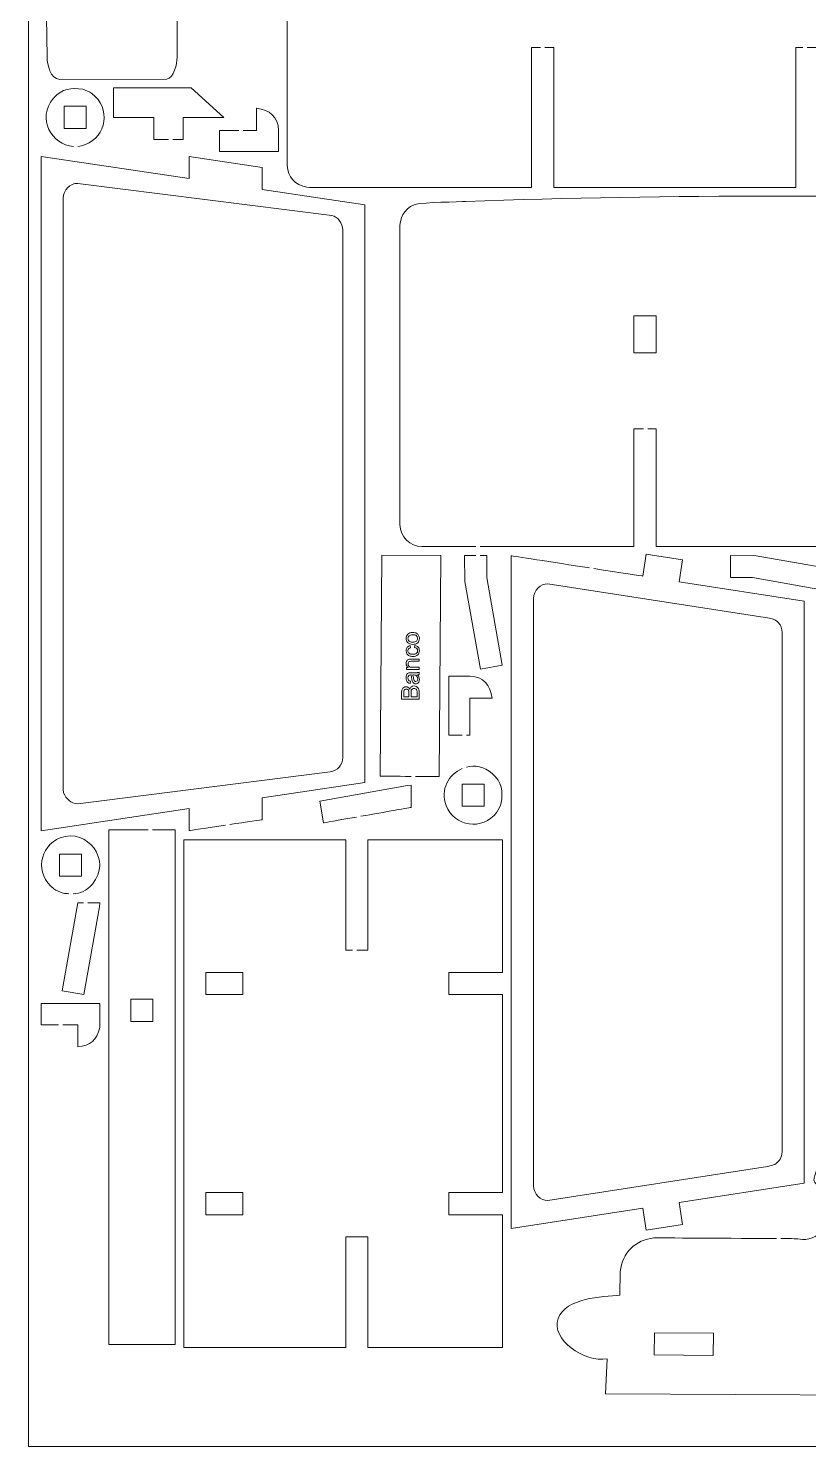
# Model space of a CAD drawing. Header units: centimetres. Extents: x -33.3 to 33.3, y -15.3 to 15.3.
# Drawn here: x -33.3 to -24.29, y -15.35 to 1.01 of the extents above; entities that cross this region are included whole.
import ezdxf

# ---------------------------------------------------------------- set-up
doc = ezdxf.new("R2010")
doc.units = ezdxf.units.CM
doc.header["$MEASUREMENT"] = 0
doc.layers.add('Layer 1', color=7, linetype='Continuous')

msp = doc.modelspace()

# ---------------------------------------------------------------- linework, layer by layer
at = {"layer": 'Layer 1', "color": 250, "lineweight": 20}
msp.add_open_spline([(-33.29789, -15.35), (-33.29789, -15.35), (-11.0979, -15.35), (-11.0979, -15.35), (-11.0979, -15.35), (-11.0979, -15.35), (-11.0979, 15.35), (-11.0979, 15.35), (-11.0979, 15.35), (-11.0979, 15.35), (-33.29789, 15.35), (-33.29789, 15.35), (-33.29789, 15.35), (-33.29789, 15.35), (-33.29789, -15.35), (-33.29789, -15.35), (-33.29789, -15.35), (-33.29789, -15.35), (-33.29789, -15.35), (-33.29789, -15.35)], degree=3, knots=[0, 0, 0, 0, 0.16666667, 0.16666667, 0.16666667, 0.16666667, 0.33333333, 0.33333333, 0.33333333, 0.33333333, 0.5, 0.5, 0.5, 0.5, 0.66666667, 0.66666667, 0.66666667, 0.66666667, 1, 1, 1, 1], dxfattribs=at)
at = {"layer": 'Layer 1', "lineweight": 9}
for points, knots in [([(-32.93144, 5.77595), (-33.01917, 5.77595), (-33.12425, 5.77595), (-33.12425, 5.77595), (-33.12425, 5.77595), (-33.12425, 5.77595), (-33.127, 4.09601), (-33.127, 4.09601), (-33.127, 4.09601), (-33.127, 4.09601), (-33.12389, 3.48948), (-33.12389, 3.48948), (-33.12389, 3.48948), (-33.12389, 3.48948), (-32.81461, 3.48948), (-32.81461, 3.48948), (-32.81461, 3.48948), (-32.81461, 3.48948), (-32.81461, 3.23449), (-32.81461, 3.23449), (-32.81461, 3.23449), (-32.81461, 3.23449), (-33.12182, 3.23449), (-33.12182, 3.23449), (-33.12182, 3.23449), (-33.12182, 3.23449), (-33.08192, 0.67846), (-33.08192, 0.67846), (-33.08192, 0.67846), (-33.07825, 0.59381), (-33.04675, 0.42994), (-32.93627, 0.4239), (-32.93627, 0.4239), (-32.93627, 0.4239), (-31.70154, 0.42735), (-31.70154, 0.42735), (-31.70154, 0.42735), (-31.61677, 0.44327), (-31.58249, 0.60006), (-31.58054, 0.67851), (-31.58054, 0.67851), (-31.58054, 0.67851), (-31.58054, 8.62204), (-31.58054, 8.62204), (-31.58054, 8.62204), (-31.58321, 8.70714), (-31.61411, 8.87113), (-31.72524, 8.87702), (-31.72524, 8.87702), (-31.72524, 8.87702), (-32.95906, 8.87406), (-32.95906, 8.87406), (-32.95906, 8.87406), (-33.04541, 8.85855), (-33.07861, 8.69707), (-33.08196, 8.62106), (-33.08196, 8.62106), (-33.08196, 8.62106), (-33.09602, 7.97333), (-33.09602, 7.97333), (-33.09602, 7.97333), (-33.09602, 7.97333), (-33.12425, 6.03094), (-33.12425, 6.03094), (-33.12425, 6.03094), (-33.12425, 6.03094), (-32.81461, 6.03094), (-32.81461, 6.03094), (-32.81461, 6.03094), (-32.81461, 6.03094), (-32.81461, 5.77595), (-32.81461, 5.77595), (-32.81461, 5.77595), (-32.81461, 5.77595), (-32.84244, 5.77595), (-32.88144, 5.77595)], [0, 0, 0, 0, 0.05, 0.05, 0.05, 0.05, 0.1, 0.1, 0.1, 0.1, 0.15, 0.15, 0.15, 0.15, 0.2, 0.2, 0.2, 0.2, 0.25, 0.25, 0.25, 0.25, 0.3, 0.3, 0.3, 0.3, 0.35, 0.35, 0.35, 0.35, 0.4, 0.4, 0.4, 0.4, 0.45, 0.45, 0.45, 0.45, 0.5, 0.5, 0.5, 0.5, 0.55, 0.55, 0.55, 0.55, 0.6, 0.6, 0.6, 0.6, 0.65, 0.65, 0.65, 0.65, 0.7, 0.7, 0.7, 0.7, 0.75, 0.75, 0.75, 0.75, 0.8, 0.8, 0.8, 0.8, 0.85, 0.85, 0.85, 0.85, 0.9, 0.9, 0.9, 0.9, 1, 1, 1, 1]), ([(-24.31092, 0.7899), (-24.24717, 0.7899), (-24.18342, 0.7899), (-24.18342, 0.7899), (-24.18342, 0.7899), (-24.18342, 0.7899), (-24.18342, -0.82313), (-24.18342, -0.82313), (-24.18342, -0.82313), (-24.18342, -0.82313), (-21.59392, -0.82313), (-21.59392, -0.82313), (-21.59392, -0.82313), (-21.45029, -0.81898), (-21.34286, -0.71213), (-21.33908, -0.56788), (-21.33908, -0.56788), (-21.33908, -0.56788), (-21.33908, 3.44458), (-21.33908, 3.44458), (-21.33908, 3.44458), (-21.34286, 3.58978), (-21.45142, 3.69129), (-21.59364, 3.7003), (-21.59364, 3.7003), (-21.59364, 3.7003), (-22.33413, 3.72759), (-22.33413, 3.72759), (-22.33413, 3.72759), (-24.66324, 3.80153), (-27.11703, 3.80127), (-29.44736, 3.72304), (-29.44736, 3.72304), (-29.54031, 3.71992), (-30.04819, 3.7064), (-30.10463, 3.6935), (-30.10463, 3.6935), (-30.22266, 3.66653), (-30.30602, 3.57027), (-30.30937, 3.44548), (-30.30937, 3.44548), (-30.30937, 3.44548), (-30.30937, -0.56788), (-30.30937, -0.56788), (-30.30937, -0.56788), (-30.30607, -0.70857), (-30.21765, -0.79307), (-30.08356, -0.82145), (-30.08356, -0.82145), (-30.08356, -0.82145), (-30.0544, -0.82313), (-30.0544, -0.82313), (-30.0544, -0.82313), (-30.0544, -0.82313), (-27.48982, -0.82313), (-27.48982, -0.82313), (-27.48982, -0.82313), (-27.48982, -0.82313), (-27.48982, 0.7899), (-27.48982, 0.7899), (-27.48982, 0.7899), (-27.48982, 0.7899), (-27.44171, 0.7899), (-27.38729, 0.7899)], [0, 0, 0, 0, 0.05882353, 0.05882353, 0.05882353, 0.05882353, 0.11764706, 0.11764706, 0.11764706, 0.11764706, 0.17647059, 0.17647059, 0.17647059, 0.17647059, 0.23529412, 0.23529412, 0.23529412, 0.23529412, 0.29411765, 0.29411765, 0.29411765, 0.29411765, 0.35294118, 0.35294118, 0.35294118, 0.35294118, 0.41176471, 0.41176471, 0.41176471, 0.41176471, 0.47058824, 0.47058824, 0.47058824, 0.47058824, 0.52941176, 0.52941176, 0.52941176, 0.52941176, 0.58823529, 0.58823529, 0.58823529, 0.58823529, 0.64705882, 0.64705882, 0.64705882, 0.64705882, 0.70588235, 0.70588235, 0.70588235, 0.70588235, 0.76470588, 0.76470588, 0.76470588, 0.76470588, 0.82352941, 0.82352941, 0.82352941, 0.82352941, 0.88235294, 0.88235294, 0.88235294, 0.88235294, 1, 1, 1, 1]), ([(-27.33729, 0.7899), (-27.2829, 0.7899), (-27.23483, 0.7899), (-27.23483, 0.7899), (-27.23483, 0.7899), (-27.23483, 0.7899), (-27.23483, -0.82313), (-27.23483, -0.82313), (-27.23483, -0.82313), (-27.23483, -0.82313), (-24.43841, -0.82313), (-24.43841, -0.82313), (-24.43841, -0.82313), (-24.43841, -0.82313), (-24.43841, 0.7899), (-24.43841, 0.7899), (-24.43841, 0.7899), (-24.43841, 0.7899), (-24.40424, 0.7899), (-24.36092, 0.7899)], [0, 0, 0, 0, 0.16666667, 0.16666667, 0.16666667, 0.16666667, 0.33333333, 0.33333333, 0.33333333, 0.33333333, 0.5, 0.5, 0.5, 0.5, 0.66666667, 0.66666667, 0.66666667, 0.66666667, 1, 1, 1, 1]), ([(-32.72769, -0.34949), (-32.69846, -0.34671), (-32.66859, -0.33981), (-32.63851, -0.32828), (-32.63851, -0.32828), (-32.3967, -0.23556), (-32.34105, 0.09353), (-32.56387, 0.25894), (-32.56387, 0.25894), (-32.59569, 0.28256), (-32.63435, 0.29453), (-32.67066, 0.30957), (-32.67066, 0.30957), (-32.80113, 0.32656), (-32.90822, 0.32241), (-33.00909, 0.20517), (-33.00909, 0.20517), (-33.20685, -0.02466), (-33.02755, -0.33469), (-32.77769, -0.35032)], [0, 0, 0, 0, 0.16666667, 0.16666667, 0.16666667, 0.16666667, 0.33333333, 0.33333333, 0.33333333, 0.33333333, 0.5, 0.5, 0.5, 0.5, 0.66666667, 0.66666667, 0.66666667, 0.66666667, 1, 1, 1, 1]), ([(-31.6317, -0.2704), (-31.56527, -0.2704), (-31.50942, -0.2704), (-31.50942, -0.2704), (-31.50942, -0.2704), (-31.50942, -0.2704), (-31.50942, -0.01542), (-31.50942, -0.01542), (-31.50942, -0.01542), (-31.50942, -0.01542), (-31.04195, -0.01542), (-31.04195, -0.01542), (-31.04195, -0.01542), (-31.04195, -0.01542), (-31.42034, 0.32455), (-31.42034, 0.32455), (-31.42034, 0.32455), (-31.42034, 0.32455), (-32.31685, 0.32455), (-32.31685, 0.32455), (-32.31685, 0.32455), (-32.31685, 0.32455), (-32.31685, -0.01542), (-32.31685, -0.01542), (-32.31685, -0.01542), (-32.31685, -0.01542), (-31.84939, -0.01542), (-31.84939, -0.01542), (-31.84939, -0.01542), (-31.84939, -0.01542), (-31.84939, -0.2704), (-31.84939, -0.2704), (-31.84939, -0.2704), (-31.84939, -0.2704), (-31.76592, -0.2704), (-31.6817, -0.2704)], [0, 0, 0, 0, 0.1, 0.1, 0.1, 0.1, 0.2, 0.2, 0.2, 0.2, 0.3, 0.3, 0.3, 0.3, 0.4, 0.4, 0.4, 0.4, 0.5, 0.5, 0.5, 0.5, 0.6, 0.6, 0.6, 0.6, 0.7, 0.7, 0.7, 0.7, 0.8, 0.8, 0.8, 0.8, 1, 1, 1, 1]), ([(-32.88497, -0.14203), (-32.88497, -0.14203), (-32.63, -0.14203), (-32.63, -0.14203), (-32.63, -0.14203), (-32.63, -0.14203), (-32.63, 0.11295), (-32.63, 0.11295), (-32.63, 0.11295), (-32.63, 0.11295), (-32.88497, 0.11295), (-32.88497, 0.11295), (-32.88497, 0.11295), (-32.88497, 0.11295), (-32.88497, -0.14203), (-32.88497, -0.14203)], [0, 0, 0, 0, 0.2, 0.2, 0.2, 0.2, 0.4, 0.4, 0.4, 0.4, 0.6, 0.6, 0.6, 0.6, 1, 1, 1, 1]), ([(-30.82029, -0.16414), (-30.7362, -0.16414), (-30.66503, -0.16414), (-30.66503, -0.16414), (-30.66503, -0.16414), (-30.66503, -0.16414), (-30.66503, 0.09084), (-30.66503, 0.09084), (-30.66503, 0.09084), (-30.51485, 0.07524), (-30.41577, -0.01037), (-30.41005, -0.16414), (-30.41005, -0.16414), (-30.41005, -0.16414), (-30.41005, -0.40893), (-30.41005, -0.40893), (-30.41005, -0.40893), (-30.41005, -0.40893), (-31.09, -0.40893), (-31.09, -0.40893), (-31.09, -0.40893), (-31.09, -0.40893), (-31.09, -0.16414), (-31.09, -0.16414), (-31.09, -0.16414), (-31.09, -0.16414), (-30.97888, -0.16414), (-30.87029, -0.16414)], [0, 0, 0, 0, 0.125, 0.125, 0.125, 0.125, 0.25, 0.25, 0.25, 0.25, 0.375, 0.375, 0.375, 0.375, 0.5, 0.5, 0.5, 0.5, 0.625, 0.625, 0.625, 0.625, 0.75, 0.75, 0.75, 0.75, 1, 1, 1, 1]), ([(-30.97305, -8.17353), (-30.77958, -8.14466), (-30.59948, -8.11777), (-30.59948, -8.11777), (-30.59948, -8.11777), (-30.59948, -8.11777), (-30.59939, -7.86302), (-30.59939, -7.86302), (-30.59939, -7.86302), (-30.59939, -7.86302), (-29.41439, -7.68621), (-29.41439, -7.68621), (-29.41439, -7.68621), (-29.41439, -7.68621), (-29.41437, -1.02369), (-29.41437, -1.02369), (-29.41437, -1.02369), (-29.41437, -1.02369), (-30.59946, -0.84685), (-30.59946, -0.84685), (-30.59946, -0.84685), (-30.59946, -0.84685), (-30.59946, -0.59186), (-30.59946, -0.59186), (-30.59946, -0.59186), (-30.59946, -0.59186), (-31.44011, -0.46641), (-31.44011, -0.46641), (-31.44011, -0.46641), (-31.44011, -0.46641), (-31.44011, -0.7214), (-31.44011, -0.7214), (-31.44011, -0.7214), (-31.44011, -0.7214), (-33.15087, -0.46608), (-33.15087, -0.46608), (-33.15087, -0.46608), (-33.15087, -0.46608), (-33.15136, -8.24378), (-33.15136, -8.24378), (-33.15136, -8.24378), (-33.15136, -8.24378), (-31.44002, -7.98845), (-31.44002, -7.98845), (-31.44002, -7.98845), (-31.44002, -7.98845), (-31.44013, -8.24324), (-31.44013, -8.24324), (-31.44013, -8.24324), (-31.44013, -8.24324), (-31.23212, -8.21219), (-31.02305, -8.18099)], [0, 0, 0, 0, 0.07142857, 0.07142857, 0.07142857, 0.07142857, 0.14285714, 0.14285714, 0.14285714, 0.14285714, 0.21428571, 0.21428571, 0.21428571, 0.21428571, 0.28571429, 0.28571429, 0.28571429, 0.28571429, 0.35714286, 0.35714286, 0.35714286, 0.35714286, 0.42857143, 0.42857143, 0.42857143, 0.42857143, 0.5, 0.5, 0.5, 0.5, 0.57142857, 0.57142857, 0.57142857, 0.57142857, 0.64285714, 0.64285714, 0.64285714, 0.64285714, 0.71428571, 0.71428571, 0.71428571, 0.71428571, 0.78571429, 0.78571429, 0.78571429, 0.78571429, 0.85714286, 0.85714286, 0.85714286, 0.85714286, 1, 1, 1, 1]), ([(-32.89059, -7.80684), (-32.86138, -7.87758), (-32.80895, -7.93475), (-32.72771, -7.93322), (-32.72771, -7.93322), (-32.72771, -7.93322), (-29.81582, -7.56632), (-29.81582, -7.56632), (-29.81582, -7.56632), (-29.72609, -7.5488), (-29.67401, -7.48888), (-29.66802, -7.39782), (-29.66802, -7.39782), (-29.66802, -7.39782), (-29.668, -1.31212), (-29.668, -1.31212), (-29.668, -1.31212), (-29.67305, -1.23547), (-29.71894, -1.16445), (-29.79713, -1.14731), (-29.79713, -1.14731), (-29.79713, -1.14731), (-32.72769, -0.77662), (-32.72769, -0.77662), (-32.72769, -0.77662), (-32.81583, -0.77361), (-32.89082, -0.85216), (-32.89592, -0.94662), (-32.89592, -0.94662), (-32.89592, -0.94662), (-32.89634, -7.76317), (-32.89634, -7.76317), (-32.89634, -7.76317), (-32.89634, -7.76317), (-32.89059, -7.80684), (-32.89059, -7.80684)], [0, 0, 0, 0, 0.1, 0.1, 0.1, 0.1, 0.2, 0.2, 0.2, 0.2, 0.3, 0.3, 0.3, 0.3, 0.4, 0.4, 0.4, 0.4, 0.5, 0.5, 0.5, 0.5, 0.6, 0.6, 0.6, 0.6, 0.7, 0.7, 0.7, 0.7, 0.8, 0.8, 0.8, 0.8, 1, 1, 1, 1]), ([(-23.07992, -3.6093), (-23.0366, -3.6093), (-23.00243, -3.6093), (-23.00243, -3.6093), (-23.00243, -3.6093), (-23.00243, -3.6093), (-23.00243, -4.96724), (-23.00243, -4.96724), (-23.00243, -4.96724), (-23.00243, -4.96724), (-20.53186, -4.96724), (-20.53186, -4.96724), (-20.53186, -4.96724), (-20.38837, -4.96307), (-20.28103, -4.85617), (-20.27725, -4.71194), (-20.27725, -4.71194), (-20.27725, -4.71194), (-20.27725, -1.26056), (-20.27725, -1.26056), (-20.27725, -1.26056), (-20.28108, -1.11517), (-20.38979, -1.01401), (-20.53182, -1.00486), (-20.53182, -1.00486), (-20.53182, -1.00486), (-21.03744, -0.98487), (-21.03744, -0.98487), (-21.03744, -0.98487), (-23.35774, -0.90071), (-25.92702, -0.90136), (-28.24753, -0.98498), (-28.24753, -0.98498), (-28.33085, -0.98798), (-28.74925, -0.99905), (-28.80444, -1.01168), (-28.80444, -1.01168), (-28.92248, -1.03868), (-29.00587, -1.13494), (-29.0092, -1.25977), (-29.0092, -1.25977), (-29.0092, -1.25977), (-29.0092, -4.71194), (-29.0092, -4.71194), (-29.0092, -4.71194), (-29.00551, -4.85836), (-28.8973, -4.96188), (-28.75421, -4.96724), (-28.75421, -4.96724), (-28.75421, -4.96724), (-28.48896, -4.96724), (-28.13318, -4.96724)], [0, 0, 0, 0, 0.07142857, 0.07142857, 0.07142857, 0.07142857, 0.14285714, 0.14285714, 0.14285714, 0.14285714, 0.21428571, 0.21428571, 0.21428571, 0.21428571, 0.28571429, 0.28571429, 0.28571429, 0.28571429, 0.35714286, 0.35714286, 0.35714286, 0.35714286, 0.42857143, 0.42857143, 0.42857143, 0.42857143, 0.5, 0.5, 0.5, 0.5, 0.57142857, 0.57142857, 0.57142857, 0.57142857, 0.64285714, 0.64285714, 0.64285714, 0.64285714, 0.71428571, 0.71428571, 0.71428571, 0.71428571, 0.78571429, 0.78571429, 0.78571429, 0.78571429, 0.85714286, 0.85714286, 0.85714286, 0.85714286, 1, 1, 1, 1]), ([(-26.30882, -2.72933), (-26.30882, -2.72933), (-26.05384, -2.72933), (-26.05384, -2.72933), (-26.05384, -2.72933), (-26.05384, -2.72933), (-26.05384, -2.30435), (-26.05384, -2.30435), (-26.05384, -2.30435), (-26.05384, -2.30435), (-26.30882, -2.30435), (-26.30882, -2.30435), (-26.30882, -2.30435), (-26.30882, -2.30435), (-26.30882, -2.72933), (-26.30882, -2.72933)], [0, 0, 0, 0, 0.2, 0.2, 0.2, 0.2, 0.4, 0.4, 0.4, 0.4, 0.6, 0.6, 0.6, 0.6, 1, 1, 1, 1]), ([(-28.08318, -4.96724), (-27.35923, -4.96724), (-26.30882, -4.96724), (-26.30882, -4.96724), (-26.30882, -4.96724), (-26.30882, -4.96724), (-26.30882, -3.6093), (-26.30882, -3.6093), (-26.30882, -3.6093), (-26.30882, -3.6093), (-26.25605, -3.6093), (-26.19852, -3.6093)], [0, 0, 0, 0, 0.25, 0.25, 0.25, 0.25, 0.5, 0.5, 0.5, 0.5, 1, 1, 1, 1]), ([(-26.14852, -3.6093), (-26.09741, -3.6093), (-26.05384, -3.6093), (-26.05384, -3.6093), (-26.05384, -3.6093), (-26.05384, -3.6093), (-26.05384, -4.96724), (-26.05384, -4.96724), (-26.05384, -4.96724), (-26.05384, -4.96724), (-23.2574, -4.96724), (-23.2574, -4.96724), (-23.2574, -4.96724), (-23.2574, -4.96724), (-23.2574, -3.6093), (-23.2574, -3.6093), (-23.2574, -3.6093), (-23.2574, -3.6093), (-23.19366, -3.6093), (-23.12992, -3.6093)], [0, 0, 0, 0, 0.16666667, 0.16666667, 0.16666667, 0.16666667, 0.33333333, 0.33333333, 0.33333333, 0.33333333, 0.5, 0.5, 0.5, 0.5, 0.66666667, 0.66666667, 0.66666667, 0.66666667, 1, 1, 1, 1]), ([(-28.82814, -7.61778), (-28.68385, -7.61883), (-28.55676, -7.61977), (-28.55676, -7.61977), (-28.55676, -7.61977), (-28.55676, -7.61977), (-28.53816, -5.07002), (-28.53816, -5.07002), (-28.53816, -5.07002), (-28.53816, -5.07002), (-29.21809, -5.06505), (-29.21809, -5.06505), (-29.21809, -5.06505), (-29.21809, -5.06505), (-29.23668, -7.61479), (-29.23668, -7.61479), (-29.23668, -7.61479), (-29.23668, -7.61479), (-29.05407, -7.61612), (-28.87814, -7.61741)], [0, 0, 0, 0, 0.16666667, 0.16666667, 0.16666667, 0.16666667, 0.33333333, 0.33333333, 0.33333333, 0.33333333, 0.5, 0.5, 0.5, 0.5, 0.66666667, 0.66666667, 0.66666667, 0.66666667, 1, 1, 1, 1]), ([(-28.13318, -5.06842), (-28.19779, -5.06842), (-28.26329, -5.06842), (-28.26329, -5.06842), (-28.26329, -5.06842), (-28.26329, -5.06842), (-28.25942, -5.36769), (-28.25942, -5.36769), (-28.25942, -5.36769), (-28.25942, -5.36769), (-28.08084, -6.38048), (-28.08084, -6.38048), (-28.08084, -6.38048), (-28.08084, -6.38048), (-27.82973, -6.33622), (-27.82973, -6.33622), (-27.82973, -6.33622), (-27.82973, -6.33622), (-28.00831, -5.3234), (-28.00831, -5.3234), (-28.00831, -5.3234), (-28.00831, -5.3234), (-28.00831, -5.06842), (-28.00831, -5.06842), (-28.00831, -5.06842), (-28.00831, -5.06842), (-28.04111, -5.06842), (-28.08318, -5.06842)], [0, 0, 0, 0, 0.125, 0.125, 0.125, 0.125, 0.25, 0.25, 0.25, 0.25, 0.375, 0.375, 0.375, 0.375, 0.5, 0.5, 0.5, 0.5, 0.625, 0.625, 0.625, 0.625, 0.75, 0.75, 0.75, 0.75, 1, 1, 1, 1]), ([(-26.82247, -5.21238), (-27.24303, -5.14739), (-27.72474, -5.07295), (-27.72474, -5.07295), (-27.72474, -5.07295), (-27.72474, -5.07295), (-27.72474, -12.83334), (-27.72474, -12.83334), (-27.72474, -12.83334), (-27.72474, -12.83334), (-26.20749, -12.59886), (-26.20749, -12.59886), (-26.20749, -12.59886), (-26.20749, -12.59886), (-26.16854, -12.85084), (-26.16854, -12.85084), (-26.16854, -12.85084), (-26.16854, -12.85084), (-25.74885, -12.78599), (-25.74885, -12.78599), (-25.74885, -12.78599), (-25.74885, -12.78599), (-25.78779, -12.534), (-25.78779, -12.534), (-25.78779, -12.534), (-25.78779, -12.534), (-24.34306, -12.31075), (-24.34306, -12.31075), (-24.34306, -12.31075), (-24.34306, -12.31075), (-24.34266, -5.59561), (-24.34266, -5.59561), (-24.34266, -5.59561), (-24.34266, -5.59561), (-25.78779, -5.37228), (-25.78779, -5.37228), (-25.78779, -5.37228), (-25.78779, -5.37228), (-25.74885, -5.12029), (-25.74885, -5.12029), (-25.74885, -5.12029), (-25.74885, -5.12029), (-26.16854, -5.05543), (-26.16854, -5.05543), (-26.16854, -5.05543), (-26.16854, -5.05543), (-26.20749, -5.30742), (-26.20749, -5.30742), (-26.20749, -5.30742), (-26.20749, -5.30742), (-26.46763, -5.26721), (-26.77247, -5.22011)], [0, 0, 0, 0, 0.07142857, 0.07142857, 0.07142857, 0.07142857, 0.14285714, 0.14285714, 0.14285714, 0.14285714, 0.21428571, 0.21428571, 0.21428571, 0.21428571, 0.28571429, 0.28571429, 0.28571429, 0.28571429, 0.35714286, 0.35714286, 0.35714286, 0.35714286, 0.42857143, 0.42857143, 0.42857143, 0.42857143, 0.5, 0.5, 0.5, 0.5, 0.57142857, 0.57142857, 0.57142857, 0.57142857, 0.64285714, 0.64285714, 0.64285714, 0.64285714, 0.71428571, 0.71428571, 0.71428571, 0.71428571, 0.78571429, 0.78571429, 0.78571429, 0.78571429, 0.85714286, 0.85714286, 0.85714286, 0.85714286, 1, 1, 1, 1]), ([(-25.19568, -5.06876), (-25.19568, -5.06876), (-24.89641, -5.07263), (-24.89641, -5.07263), (-24.89641, -5.07263), (-24.89641, -5.07263), (-23.88362, -5.25121), (-23.88362, -5.25121), (-23.88362, -5.25121), (-23.88362, -5.25121), (-23.92789, -5.50232), (-23.92789, -5.50232), (-23.92789, -5.50232), (-23.92789, -5.50232), (-24.9407, -5.32374), (-24.9407, -5.32374), (-24.9407, -5.32374), (-24.9407, -5.32374), (-25.19568, -5.32374), (-25.19568, -5.32374), (-25.19568, -5.32374), (-25.19568, -5.32374), (-25.19568, -5.06876), (-25.19568, -5.06876)], [0, 0, 0, 0, 0.14285714, 0.14285714, 0.14285714, 0.14285714, 0.28571429, 0.28571429, 0.28571429, 0.28571429, 0.42857143, 0.42857143, 0.42857143, 0.42857143, 0.57142857, 0.57142857, 0.57142857, 0.57142857, 0.71428571, 0.71428571, 0.71428571, 0.71428571, 1, 1, 1, 1]), ([(-24.68202, -12.0936), (-24.62821, -12.05447), (-24.60184, -12.01974), (-24.59802, -11.94811), (-24.59802, -11.94811), (-24.59802, -11.94811), (-24.59766, -5.95818), (-24.59766, -5.95818), (-24.59766, -5.95818), (-24.60365, -5.86626), (-24.65471, -5.81041), (-24.74405, -5.79126), (-24.74405, -5.79126), (-24.74405, -5.79126), (-27.30177, -5.39631), (-27.30177, -5.39631), (-27.30177, -5.39631), (-27.38664, -5.39192), (-27.46457, -5.47091), (-27.46976, -5.56629), (-27.46976, -5.56629), (-27.46976, -5.56629), (-27.46976, -12.33998), (-27.46976, -12.33998), (-27.46976, -12.33998), (-27.46457, -12.43536), (-27.38665, -12.51436), (-27.30177, -12.50996), (-27.30177, -12.50996), (-27.30177, -12.50996), (-24.76603, -12.11809), (-24.76603, -12.11809), (-24.76603, -12.11809), (-24.76603, -12.11809), (-24.68202, -12.0936), (-24.68202, -12.0936)], [0, 0, 0, 0, 0.1, 0.1, 0.1, 0.1, 0.2, 0.2, 0.2, 0.2, 0.3, 0.3, 0.3, 0.3, 0.4, 0.4, 0.4, 0.4, 0.5, 0.5, 0.5, 0.5, 0.6, 0.6, 0.6, 0.6, 0.7, 0.7, 0.7, 0.7, 0.8, 0.8, 0.8, 0.8, 1, 1, 1, 1]), ([(-28.24117, -7.14093), (-28.2172, -7.14093), (-28.20108, -7.14093), (-28.20108, -7.14093), (-28.20108, -7.14093), (-28.20108, -7.14093), (-28.20108, -6.71594), (-28.20108, -6.71594), (-28.20108, -6.71594), (-28.20108, -6.71594), (-27.94609, -6.71594), (-27.94609, -6.71594), (-27.94609, -6.71594), (-27.96175, -6.56575), (-28.04725, -6.46669), (-28.20108, -6.46097), (-28.20108, -6.46097), (-28.20108, -6.46097), (-28.44585, -6.46097), (-28.44585, -6.46097), (-28.44585, -6.46097), (-28.44585, -6.46097), (-28.44585, -7.14093), (-28.44585, -7.14093), (-28.44585, -7.14093), (-28.44585, -7.14093), (-28.36096, -7.14093), (-28.29117, -7.14093)], [0, 0, 0, 0, 0.125, 0.125, 0.125, 0.125, 0.25, 0.25, 0.25, 0.25, 0.375, 0.375, 0.375, 0.375, 0.5, 0.5, 0.5, 0.5, 0.625, 0.625, 0.625, 0.625, 0.75, 0.75, 0.75, 0.75, 1, 1, 1, 1]), ([(-28.29117, -7.52647), (-28.44408, -7.59266), (-28.54818, -7.76962), (-28.47742, -7.95414), (-28.47742, -7.95414), (-28.38469, -8.19592), (-28.05569, -8.25164), (-27.8902, -8.02879), (-27.8902, -8.02879), (-27.86657, -7.99697), (-27.8546, -7.95832), (-27.83957, -7.92199), (-27.83957, -7.92199), (-27.82253, -7.79152), (-27.82678, -7.68438), (-27.94396, -7.58358), (-27.94396, -7.58358), (-28.03818, -7.50253), (-28.14585, -7.48481), (-28.24117, -7.50931)], [0, 0, 0, 0, 0.16666667, 0.16666667, 0.16666667, 0.16666667, 0.33333333, 0.33333333, 0.33333333, 0.33333333, 0.5, 0.5, 0.5, 0.5, 0.66666667, 0.66666667, 0.66666667, 0.66666667, 1, 1, 1, 1]), ([(-29.46073, -8.07765), (-29.18488, -8.02901), (-28.87814, -7.97492), (-28.87814, -7.97492), (-28.87814, -7.97492), (-28.87814, -7.97492), (-28.87814, -7.71996), (-28.87814, -7.71996), (-28.87814, -7.71996), (-28.87814, -7.71996), (-28.92241, -7.72383), (-28.92241, -7.72383), (-28.92241, -7.72383), (-28.92241, -7.72383), (-29.93521, -7.90241), (-29.93521, -7.90241), (-29.93521, -7.90241), (-29.93521, -7.90241), (-29.89093, -8.15351), (-29.89093, -8.15351), (-29.89093, -8.15351), (-29.89093, -8.15351), (-29.71553, -8.12258), (-29.51073, -8.08647)], [0, 0, 0, 0, 0.14285714, 0.14285714, 0.14285714, 0.14285714, 0.28571429, 0.28571429, 0.28571429, 0.28571429, 0.42857143, 0.42857143, 0.42857143, 0.42857143, 0.57142857, 0.57142857, 0.57142857, 0.57142857, 0.71428571, 0.71428571, 0.71428571, 0.71428571, 1, 1, 1, 1]), ([(-28.29117, -7.70768), (-28.29117, -7.70768), (-28.29117, -7.96266), (-28.29117, -7.96266), (-28.29117, -7.96266), (-28.29117, -7.96266), (-28.03619, -7.96266), (-28.03619, -7.96266), (-28.03619, -7.96266), (-28.03619, -7.96266), (-28.03619, -7.70768), (-28.03619, -7.70768), (-28.03619, -7.70768), (-28.03619, -7.70768), (-28.29117, -7.70768), (-28.29117, -7.70768)], [0, 0, 0, 0, 0.2, 0.2, 0.2, 0.2, 0.4, 0.4, 0.4, 0.4, 0.6, 0.6, 0.6, 0.6, 1, 1, 1, 1]), ([(-32.7794, -8.97164), (-32.69942, -8.96769), (-32.62777, -8.94027), (-32.55904, -8.8604), (-32.55904, -8.8604), (-32.32588, -8.58941), (-32.61684, -8.20702), (-32.92962, -8.32693), (-32.92962, -8.32693), (-33.17139, -8.41964), (-33.22711, -8.74868), (-33.00427, -8.91416), (-33.00427, -8.91416), (-32.97246, -8.9378), (-32.93379, -8.94977), (-32.89746, -8.96479), (-32.89746, -8.96479), (-32.87406, -8.96785), (-32.85141, -8.97023), (-32.82941, -8.97138)], [0, 0, 0, 0, 0.16666667, 0.16666667, 0.16666667, 0.16666667, 0.33333333, 0.33333333, 0.33333333, 0.33333333, 0.5, 0.5, 0.5, 0.5, 0.66666667, 0.66666667, 0.66666667, 0.66666667, 1, 1, 1, 1]), ([(-31.91696, -8.23383), (-32.12862, -8.23383), (-32.37028, -8.23383), (-32.37028, -8.23383), (-32.37028, -8.23383), (-32.37028, -8.23383), (-32.37028, -14.17276), (-32.37028, -14.17276), (-32.37028, -14.17276), (-32.37028, -14.17276), (-31.60534, -14.17276), (-31.60534, -14.17276), (-31.60534, -14.17276), (-31.60534, -14.17276), (-31.60534, -8.23383), (-31.60534, -8.23383), (-31.60534, -8.23383), (-31.60534, -8.23383), (-31.72351, -8.23383), (-31.86696, -8.23383)], [0, 0, 0, 0, 0.16666667, 0.16666667, 0.16666667, 0.16666667, 0.33333333, 0.33333333, 0.33333333, 0.33333333, 0.5, 0.5, 0.5, 0.5, 0.66666667, 0.66666667, 0.66666667, 0.66666667, 1, 1, 1, 1]), ([(-29.55679, -9.62329), (-29.60011, -9.62329), (-29.63428, -9.62329), (-29.63428, -9.62329), (-29.63428, -9.62329), (-29.63428, -9.62329), (-29.63428, -8.34837), (-29.63428, -8.34837), (-29.63428, -8.34837), (-29.63428, -8.34837), (-31.50452, -8.34837), (-31.50452, -8.34837), (-31.50452, -8.34837), (-31.50452, -8.34837), (-31.50452, -14.20459), (-31.50452, -14.20459), (-31.50452, -14.20459), (-31.50452, -14.20459), (-29.63428, -14.20459), (-29.63428, -14.20459), (-29.63428, -14.20459), (-29.63428, -14.20459), (-29.63428, -12.9297), (-29.63428, -12.9297), (-29.63428, -12.9297), (-29.63428, -12.9297), (-29.3793, -12.9297), (-29.3793, -12.9297), (-29.3793, -12.9297), (-29.3793, -12.9297), (-29.3793, -14.20459), (-29.3793, -14.20459), (-29.3793, -14.20459), (-29.3793, -14.20459), (-27.82577, -14.20459), (-27.82577, -14.20459), (-27.82577, -14.20459), (-27.82577, -14.20459), (-27.82577, -12.67471), (-27.82577, -12.67471), (-27.82577, -12.67471), (-27.82577, -12.67471), (-28.44571, -12.67471), (-28.44571, -12.67471), (-28.44571, -12.67471), (-28.44571, -12.67471), (-28.44571, -12.41974), (-28.44571, -12.41974), (-28.44571, -12.41974), (-28.44571, -12.41974), (-27.82577, -12.41974), (-27.82577, -12.41974), (-27.82577, -12.41974), (-27.82577, -12.41974), (-27.82577, -11.2388), (-27.82577, -10.13328), (-27.82577, -10.13328), (-27.82577, -10.13328), (-28.44571, -10.13328), (-28.44571, -10.13328), (-28.44571, -10.13328), (-28.44571, -10.13328), (-28.44571, -9.87831), (-28.44571, -9.87831), (-28.44571, -9.87831), (-28.44571, -9.87831), (-27.82577, -9.87831), (-27.82577, -9.87831), (-27.82577, -9.87831), (-27.82577, -9.03586), (-27.82577, -8.34837), (-27.82577, -8.34837), (-27.82577, -8.34837), (-27.82577, -8.34837), (-29.3793, -8.34837), (-29.3793, -8.34837), (-29.3793, -8.34837), (-29.3793, -8.34837), (-29.3793, -9.62329), (-29.3793, -9.62329), (-29.3793, -9.62329), (-29.3793, -9.62329), (-29.44305, -9.62329), (-29.50679, -9.62329)], [0, 0, 0, 0, 0.04545455, 0.04545455, 0.04545455, 0.04545455, 0.09090909, 0.09090909, 0.09090909, 0.09090909, 0.13636364, 0.13636364, 0.13636364, 0.13636364, 0.18181818, 0.18181818, 0.18181818, 0.18181818, 0.22727273, 0.22727273, 0.22727273, 0.22727273, 0.27272727, 0.27272727, 0.27272727, 0.27272727, 0.31818182, 0.31818182, 0.31818182, 0.31818182, 0.36363636, 0.36363636, 0.36363636, 0.36363636, 0.40909091, 0.40909091, 0.40909091, 0.40909091, 0.45454545, 0.45454545, 0.45454545, 0.45454545, 0.5, 0.5, 0.5, 0.5, 0.54545455, 0.54545455, 0.54545455, 0.54545455, 0.59090909, 0.59090909, 0.59090909, 0.59090909, 0.63636364, 0.63636364, 0.63636364, 0.63636364, 0.68181818, 0.68181818, 0.68181818, 0.68181818, 0.72727273, 0.72727273, 0.72727273, 0.72727273, 0.77272727, 0.77272727, 0.77272727, 0.77272727, 0.81818182, 0.81818182, 0.81818182, 0.81818182, 0.86363636, 0.86363636, 0.86363636, 0.86363636, 0.90909091, 0.90909091, 0.90909091, 0.90909091, 1, 1, 1, 1]), ([(-32.68315, -8.5132), (-32.68315, -8.5132), (-32.93814, -8.5132), (-32.93814, -8.5132), (-32.93814, -8.5132), (-32.93814, -8.5132), (-32.93814, -8.76818), (-32.93814, -8.76818), (-32.93814, -8.76818), (-32.93814, -8.76818), (-32.68315, -8.76818), (-32.68315, -8.76818), (-32.68315, -8.76818), (-32.68315, -8.76818), (-32.68315, -8.5132), (-32.68315, -8.5132)], [0, 0, 0, 0, 0.2, 0.2, 0.2, 0.2, 0.4, 0.4, 0.4, 0.4, 0.6, 0.6, 0.6, 0.6, 1, 1, 1, 1]), ([(-32.61159, -9.07714), (-32.54448, -9.07714), (-32.47337, -9.07714), (-32.47337, -9.07714), (-32.47337, -9.07714), (-32.47337, -9.07714), (-32.47725, -9.12141), (-32.47725, -9.12141), (-32.47725, -9.12141), (-32.47725, -9.12141), (-32.65584, -10.13421), (-32.65584, -10.13421), (-32.65584, -10.13421), (-32.65584, -10.13421), (-32.90695, -10.08993), (-32.90695, -10.08993), (-32.90695, -10.08993), (-32.90695, -10.08993), (-32.72834, -9.07714), (-32.72834, -9.07714), (-32.72834, -9.07714), (-32.72834, -9.07714), (-32.69969, -9.07714), (-32.66159, -9.07714)], [0, 0, 0, 0, 0.14285714, 0.14285714, 0.14285714, 0.14285714, 0.28571429, 0.28571429, 0.28571429, 0.28571429, 0.42857143, 0.42857143, 0.42857143, 0.42857143, 0.57142857, 0.57142857, 0.57142857, 0.57142857, 0.71428571, 0.71428571, 0.71428571, 0.71428571, 1, 1, 1, 1]), ([(-31.24871, -9.87828), (-31.24871, -9.87828), (-31.24871, -10.13324), (-31.24871, -10.13324), (-31.24871, -10.13324), (-31.24871, -10.13324), (-30.82373, -10.13324), (-30.82373, -10.13324), (-30.82373, -10.13324), (-30.82373, -10.13324), (-30.82374, -9.87828), (-30.82374, -9.87828), (-30.82374, -9.87828), (-30.82374, -9.87828), (-31.24871, -9.87828), (-31.24871, -9.87828)], [0, 0, 0, 0, 0.2, 0.2, 0.2, 0.2, 0.4, 0.4, 0.4, 0.4, 0.6, 0.6, 0.6, 0.6, 1, 1, 1, 1]), ([(-32.89818, -10.48295), (-32.80706, -10.48295), (-32.72628, -10.48295), (-32.72628, -10.48295), (-32.72628, -10.48295), (-32.72628, -10.48295), (-32.72628, -10.73794), (-32.72628, -10.73794), (-32.72628, -10.73794), (-32.58075, -10.72372), (-32.50658, -10.6587), (-32.47348, -10.51624), (-32.47348, -10.51624), (-32.47348, -10.51624), (-32.47129, -10.23817), (-32.47129, -10.23817), (-32.47129, -10.23817), (-32.47129, -10.23817), (-33.15125, -10.23817), (-33.15125, -10.23817), (-33.15125, -10.23817), (-33.15125, -10.23817), (-33.15125, -10.48295), (-33.15125, -10.48295), (-33.15125, -10.48295), (-33.15125, -10.48295), (-33.05118, -10.48295), (-32.94818, -10.48295)], [0, 0, 0, 0, 0.125, 0.125, 0.125, 0.125, 0.25, 0.25, 0.25, 0.25, 0.375, 0.375, 0.375, 0.375, 0.5, 0.5, 0.5, 0.5, 0.625, 0.625, 0.625, 0.625, 0.75, 0.75, 0.75, 0.75, 1, 1, 1, 1]), ([(-32.11527, -10.44411), (-32.11527, -10.44411), (-31.86028, -10.44411), (-31.86028, -10.44411), (-31.86028, -10.44411), (-31.86028, -10.44411), (-31.86028, -10.18912), (-31.86028, -10.18912), (-31.86028, -10.18912), (-31.86028, -10.18912), (-32.11527, -10.18912), (-32.11527, -10.18912), (-32.11527, -10.18912), (-32.11527, -10.18912), (-32.11527, -10.44411), (-32.11527, -10.44411)], [0, 0, 0, 0, 0.2, 0.2, 0.2, 0.2, 0.4, 0.4, 0.4, 0.4, 0.6, 0.6, 0.6, 0.6, 1, 1, 1, 1]), ([(-24.66319, -12.9497), (-25.1062, -12.94717), (-26.07734, -12.9416), (-26.07734, -12.9416), (-26.07734, -12.9416), (-26.28762, -12.9626), (-26.44621, -13.11402), (-26.46608, -13.32971), (-26.46608, -13.32971), (-26.46608, -13.32971), (-26.4706, -13.60333), (-26.4706, -13.60333), (-26.4706, -13.60333), (-26.67967, -13.61952), (-27.09259, -13.63153), (-27.18306, -13.8729), (-27.18306, -13.8729), (-27.27248, -14.11147), (-26.88119, -14.38311), (-26.61711, -14.33798), (-26.61711, -14.33798), (-26.61711, -14.33798), (-26.63554, -14.73937), (-26.63554, -14.73937), (-26.63554, -14.73937), (-26.63554, -14.73937), (-23.64317, -14.75593), (-23.64317, -14.75593), (-23.64317, -14.75593), (-23.64317, -14.75593), (-23.63558, -14.20447), (-23.63558, -14.20447), (-23.63558, -14.20447), (-23.63558, -14.20447), (-23.6277, -12.62399), (-23.6277, -12.62399), (-23.6277, -12.62399), (-23.61866, -12.5237), (-23.53635, -12.18828), (-23.50456, -12.08006), (-23.50456, -12.08006), (-23.43435, -11.84108), (-23.39227, -11.7591), (-23.30123, -11.53861), (-23.30123, -11.53861), (-23.28714, -11.50449), (-23.22194, -11.35815), (-23.2478, -11.32341), (-23.2478, -11.32341), (-23.30276, -11.24957), (-23.70408, -11.25581), (-23.81979, -11.43614), (-23.81979, -11.43614), (-23.88636, -11.53989), (-24.24802, -12.19486), (-24.23142, -12.27623), (-24.23142, -12.27623), (-24.21545, -12.35453), (-24.08707, -12.33805), (-24.03373, -12.53305), (-24.03373, -12.53305), (-23.9814, -12.72438), (-24.11333, -12.93245), (-24.33049, -12.95901), (-24.33049, -12.95901), (-24.37595, -12.96457), (-24.40484, -12.9536), (-24.4475, -12.95093), (-24.4475, -12.95093), (-24.4475, -12.95093), (-24.51112, -12.95056), (-24.61319, -12.94998)], [0, 0, 0, 0, 0.05263158, 0.05263158, 0.05263158, 0.05263158, 0.10526316, 0.10526316, 0.10526316, 0.10526316, 0.15789474, 0.15789474, 0.15789474, 0.15789474, 0.21052632, 0.21052632, 0.21052632, 0.21052632, 0.26315789, 0.26315789, 0.26315789, 0.26315789, 0.31578947, 0.31578947, 0.31578947, 0.31578947, 0.36842105, 0.36842105, 0.36842105, 0.36842105, 0.42105263, 0.42105263, 0.42105263, 0.42105263, 0.47368421, 0.47368421, 0.47368421, 0.47368421, 0.52631579, 0.52631579, 0.52631579, 0.52631579, 0.57894737, 0.57894737, 0.57894737, 0.57894737, 0.63157895, 0.63157895, 0.63157895, 0.63157895, 0.68421053, 0.68421053, 0.68421053, 0.68421053, 0.73684211, 0.73684211, 0.73684211, 0.73684211, 0.78947368, 0.78947368, 0.78947368, 0.78947368, 0.84210526, 0.84210526, 0.84210526, 0.84210526, 0.89473684, 0.89473684, 0.89473684, 0.89473684, 1, 1, 1, 1]), ([(-30.82374, -12.41974), (-30.82374, -12.41974), (-31.24871, -12.41974), (-31.24871, -12.41974), (-31.24871, -12.41974), (-31.24871, -12.41974), (-31.24871, -12.67471), (-31.24871, -12.67471), (-31.24871, -12.67471), (-31.24871, -12.67471), (-30.82374, -12.67471), (-30.82374, -12.67471), (-30.82374, -12.67471), (-30.82374, -12.67471), (-30.82374, -12.41974), (-30.82374, -12.41974)], [0, 0, 0, 0, 0.2, 0.2, 0.2, 0.2, 0.4, 0.4, 0.4, 0.4, 0.6, 0.6, 0.6, 0.6, 1, 1, 1, 1]), ([(-25.39911, -14.29673), (-25.39911, -14.29673), (-25.39404, -14.29672), (-25.39404, -14.29672), (-25.39404, -14.29672), (-25.39404, -14.29672), (-25.39221, -14.04179), (-25.39221, -14.04179), (-25.39221, -14.04179), (-25.39221, -14.04179), (-26.0721, -14.03683), (-26.0721, -14.03683), (-26.0721, -14.03683), (-26.0721, -14.03683), (-26.07368, -14.29181), (-26.07368, -14.29181), (-26.07368, -14.29181), (-26.07368, -14.29181), (-25.39911, -14.29673), (-25.39911, -14.29673)], [0, 0, 0, 0, 0.16666667, 0.16666667, 0.16666667, 0.16666667, 0.33333333, 0.33333333, 0.33333333, 0.33333333, 0.5, 0.5, 0.5, 0.5, 0.66666667, 0.66666667, 0.66666667, 0.66666667, 1, 1, 1, 1])]:
    msp.add_open_spline(points, degree=3, knots=knots, dxfattribs=at)
at = {"layer": 'Layer 1', "color": 140, "lineweight": 9}
for points, knots in [([(-28.86118, -6.095), (-28.88822, -6.095), (-28.90826, -6.08747), (-28.92129, -6.07237), (-28.92129, -6.07237), (-28.93211, -6.05981), (-28.93752, -6.04443), (-28.93752, -6.02632), (-28.93752, -6.02632), (-28.93752, -6.00624), (-28.93093, -5.98978), (-28.91776, -5.97698), (-28.91776, -5.97698), (-28.90464, -5.96423), (-28.88643, -5.95784), (-28.86325, -5.95784), (-28.86325, -5.95784), (-28.84443, -5.95784), (-28.82966, -5.96066), (-28.81889, -5.9663), (-28.81889, -5.9663), (-28.80812, -5.97195), (-28.79975, -5.98018), (-28.79377, -5.991), (-28.79377, -5.991), (-28.7878, -6.00177), (-28.78484, -6.01358), (-28.78484, -6.02632), (-28.78484, -6.02632), (-28.78484, -6.04683), (-28.79137, -6.06339), (-28.8045, -6.07604), (-28.8045, -6.07604), (-28.81762, -6.08869), (-28.83653, -6.095), (-28.86118, -6.095)], [0, 0, 0, 0, 0.1, 0.1, 0.1, 0.1, 0.2, 0.2, 0.2, 0.2, 0.3, 0.3, 0.3, 0.3, 0.4, 0.4, 0.4, 0.4, 0.5, 0.5, 0.5, 0.5, 0.6, 0.6, 0.6, 0.6, 0.7, 0.7, 0.7, 0.7, 0.8, 0.8, 0.8, 0.8, 1, 1, 1, 1]), ([(-28.86113, -6.0696), (-28.84241, -6.0696), (-28.82839, -6.0655), (-28.81913, -6.05732), (-28.81913, -6.05732), (-28.80981, -6.04909), (-28.80516, -6.03879), (-28.80516, -6.02632), (-28.80516, -6.02632), (-28.80516, -6.014), (-28.80981, -6.00375), (-28.81917, -5.99551), (-28.81917, -5.99551), (-28.82853, -5.98733), (-28.84278, -5.98324), (-28.86193, -5.98324), (-28.86193, -5.98324), (-28.87999, -5.98324), (-28.89368, -5.98738), (-28.90294, -5.99561), (-28.90294, -5.99561), (-28.91226, -6.00384), (-28.91691, -6.01409), (-28.91691, -6.02632), (-28.91691, -6.02632), (-28.91691, -6.03879), (-28.9123, -6.04909), (-28.90304, -6.05732), (-28.90304, -6.05732), (-28.89377, -6.0655), (-28.8798, -6.0696), (-28.86113, -6.0696)], [0, 0, 0, 0, 0.11111111, 0.11111111, 0.11111111, 0.11111111, 0.22222222, 0.22222222, 0.22222222, 0.22222222, 0.33333333, 0.33333333, 0.33333333, 0.33333333, 0.44444444, 0.44444444, 0.44444444, 0.44444444, 0.55555556, 0.55555556, 0.55555556, 0.55555556, 0.66666667, 0.66666667, 0.66666667, 0.66666667, 0.77777778, 0.77777778, 0.77777778, 0.77777778, 1, 1, 1, 1]), ([(-28.84156, -6.13112), (-28.84156, -6.13112), (-28.83818, -6.10685), (-28.83818, -6.10685), (-28.83818, -6.10685), (-28.82148, -6.10953), (-28.80845, -6.1163), (-28.79899, -6.12726), (-28.79899, -6.12726), (-28.78954, -6.13822), (-28.78484, -6.15172), (-28.78484, -6.16767), (-28.78484, -6.16767), (-28.78484, -6.18766), (-28.79137, -6.20375), (-28.80445, -6.21588), (-28.80445, -6.21588), (-28.81753, -6.22806), (-28.83625, -6.23413), (-28.86061, -6.23413), (-28.86061, -6.23413), (-28.87642, -6.23413), (-28.8902, -6.2315), (-28.902, -6.22628), (-28.902, -6.22628), (-28.91386, -6.22106), (-28.92275, -6.21311), (-28.92863, -6.20238), (-28.92863, -6.20238), (-28.93455, -6.1917), (-28.93752, -6.18009), (-28.93752, -6.16748), (-28.93752, -6.16748), (-28.93752, -6.15163), (-28.93352, -6.1386), (-28.92548, -6.12853), (-28.92548, -6.12853), (-28.91743, -6.11842), (-28.906, -6.11193), (-28.89123, -6.10911), (-28.89123, -6.10911), (-28.89123, -6.10911), (-28.88756, -6.1331), (-28.88756, -6.1331), (-28.88756, -6.1331), (-28.89739, -6.1354), (-28.90478, -6.13945), (-28.90976, -6.14533), (-28.90976, -6.14533), (-28.9147, -6.15116), (-28.9172, -6.15821), (-28.9172, -6.16649), (-28.9172, -6.16649), (-28.9172, -6.179), (-28.91273, -6.18916), (-28.90379, -6.19702), (-28.90379, -6.19702), (-28.89481, -6.20483), (-28.8807, -6.20873), (-28.86132, -6.20873), (-28.86132, -6.20873), (-28.84166, -6.20873), (-28.8274, -6.20497), (-28.81851, -6.19744), (-28.81851, -6.19744), (-28.80962, -6.18987), (-28.80516, -6.18004), (-28.80516, -6.16795), (-28.80516, -6.16795), (-28.80516, -6.15817), (-28.80812, -6.15003), (-28.81409, -6.14354), (-28.81409, -6.14354), (-28.82002, -6.137), (-28.82919, -6.13286), (-28.84156, -6.13112)], [0, 0, 0, 0, 0.05, 0.05, 0.05, 0.05, 0.1, 0.1, 0.1, 0.1, 0.15, 0.15, 0.15, 0.15, 0.2, 0.2, 0.2, 0.2, 0.25, 0.25, 0.25, 0.25, 0.3, 0.3, 0.3, 0.3, 0.35, 0.35, 0.35, 0.35, 0.4, 0.4, 0.4, 0.4, 0.45, 0.45, 0.45, 0.45, 0.5, 0.5, 0.5, 0.5, 0.55, 0.55, 0.55, 0.55, 0.6, 0.6, 0.6, 0.6, 0.65, 0.65, 0.65, 0.65, 0.7, 0.7, 0.7, 0.7, 0.75, 0.75, 0.75, 0.75, 0.8, 0.8, 0.8, 0.8, 0.85, 0.85, 0.85, 0.85, 0.9, 0.9, 0.9, 0.9, 1, 1, 1, 1]), ([(-28.78794, -6.38375), (-28.78794, -6.38375), (-28.93441, -6.38375), (-28.93441, -6.38375), (-28.93441, -6.38375), (-28.93441, -6.38375), (-28.93441, -6.36146), (-28.93441, -6.36146), (-28.93441, -6.36146), (-28.93441, -6.36146), (-28.91362, -6.36146), (-28.91362, -6.36146), (-28.91362, -6.36146), (-28.92957, -6.35073), (-28.93752, -6.33521), (-28.93752, -6.31494), (-28.93752, -6.31494), (-28.93752, -6.3061), (-28.93592, -6.29801), (-28.93277, -6.29062), (-28.93277, -6.29062), (-28.92961, -6.28324), (-28.92543, -6.27769), (-28.9203, -6.27402), (-28.9203, -6.27402), (-28.91517, -6.27035), (-28.90906, -6.26776), (-28.902, -6.2663), (-28.902, -6.2663), (-28.89739, -6.26541), (-28.88935, -6.26494), (-28.87787, -6.26494), (-28.87787, -6.26494), (-28.87787, -6.26494), (-28.78794, -6.26494), (-28.78794, -6.26494), (-28.78794, -6.26494), (-28.78794, -6.26494), (-28.78794, -6.28977), (-28.78794, -6.28977), (-28.78794, -6.28977), (-28.78794, -6.28977), (-28.87693, -6.28977), (-28.87693, -6.28977), (-28.87693, -6.28977), (-28.88705, -6.28977), (-28.89462, -6.29071), (-28.89961, -6.29264), (-28.89961, -6.29264), (-28.90459, -6.29457), (-28.90859, -6.29801), (-28.9116, -6.3029), (-28.9116, -6.3029), (-28.91456, -6.30779), (-28.91607, -6.31357), (-28.91607, -6.32016), (-28.91607, -6.32016), (-28.91607, -6.3307), (-28.91273, -6.33977), (-28.906, -6.34744), (-28.906, -6.34744), (-28.89932, -6.35511), (-28.88658, -6.35892), (-28.86786, -6.35892), (-28.86786, -6.35892), (-28.86786, -6.35892), (-28.78794, -6.35892), (-28.78794, -6.35892), (-28.78794, -6.35892), (-28.78794, -6.35892), (-28.78794, -6.38375), (-28.78794, -6.38375)], [0, 0, 0, 0, 0.05263158, 0.05263158, 0.05263158, 0.05263158, 0.10526316, 0.10526316, 0.10526316, 0.10526316, 0.15789474, 0.15789474, 0.15789474, 0.15789474, 0.21052632, 0.21052632, 0.21052632, 0.21052632, 0.26315789, 0.26315789, 0.26315789, 0.26315789, 0.31578947, 0.31578947, 0.31578947, 0.31578947, 0.36842105, 0.36842105, 0.36842105, 0.36842105, 0.42105263, 0.42105263, 0.42105263, 0.42105263, 0.47368421, 0.47368421, 0.47368421, 0.47368421, 0.52631579, 0.52631579, 0.52631579, 0.52631579, 0.57894737, 0.57894737, 0.57894737, 0.57894737, 0.63157895, 0.63157895, 0.63157895, 0.63157895, 0.68421053, 0.68421053, 0.68421053, 0.68421053, 0.73684211, 0.73684211, 0.73684211, 0.73684211, 0.78947368, 0.78947368, 0.78947368, 0.78947368, 0.84210526, 0.84210526, 0.84210526, 0.84210526, 0.89473684, 0.89473684, 0.89473684, 0.89473684, 1, 1, 1, 1]), ([(-28.80628, -6.44504), (-28.79843, -6.45426), (-28.79293, -6.46315), (-28.78968, -6.47166), (-28.78968, -6.47166), (-28.78643, -6.48018), (-28.78484, -6.4893), (-28.78484, -6.49909), (-28.78484, -6.49909), (-28.78484, -6.51517), (-28.78874, -6.52754), (-28.79659, -6.5362), (-28.79659, -6.5362), (-28.8044, -6.54485), (-28.81442, -6.54918), (-28.8266, -6.54918), (-28.8266, -6.54918), (-28.83375, -6.54918), (-28.84029, -6.54753), (-28.84622, -6.54429), (-28.84622, -6.54429), (-28.85215, -6.541), (-28.85685, -6.53672), (-28.86042, -6.53145), (-28.86042, -6.53145), (-28.864, -6.52613), (-28.86673, -6.52021), (-28.86856, -6.51357), (-28.86856, -6.51357), (-28.86983, -6.50868), (-28.87105, -6.5013), (-28.87228, -6.49147), (-28.87228, -6.49147), (-28.87463, -6.47143), (-28.8775, -6.45661), (-28.88079, -6.44716), (-28.88079, -6.44716), (-28.88418, -6.44706), (-28.88634, -6.44702), (-28.88723, -6.44702), (-28.88723, -6.44702), (-28.8973, -6.44702), (-28.9044, -6.44937), (-28.90854, -6.45407), (-28.90854, -6.45407), (-28.91414, -6.46042), (-28.91691, -6.46988), (-28.91691, -6.48239), (-28.91691, -6.48239), (-28.91691, -6.4941), (-28.91484, -6.50275), (-28.91075, -6.50831), (-28.91075, -6.50831), (-28.90666, -6.5139), (-28.89937, -6.51799), (-28.88897, -6.52068), (-28.88897, -6.52068), (-28.88897, -6.52068), (-28.89236, -6.54495), (-28.89236, -6.54495), (-28.89236, -6.54495), (-28.90276, -6.54274), (-28.91118, -6.53911), (-28.91757, -6.53403), (-28.91757, -6.53403), (-28.92397, -6.52895), (-28.92886, -6.52162), (-28.93234, -6.51202), (-28.93234, -6.51202), (-28.93578, -6.50247), (-28.93752, -6.49132), (-28.93752, -6.47872), (-28.93752, -6.47872), (-28.93752, -6.46621), (-28.93606, -6.456), (-28.9331, -6.44815), (-28.9331, -6.44815), (-28.93013, -6.44034), (-28.92646, -6.43455), (-28.92199, -6.43088), (-28.92199, -6.43088), (-28.91753, -6.42721), (-28.91188, -6.42463), (-28.90506, -6.42312), (-28.90506, -6.42312), (-28.90083, -6.42232), (-28.89321, -6.4219), (-28.88225, -6.4219), (-28.88225, -6.4219), (-28.88225, -6.4219), (-28.84932, -6.4219), (-28.84932, -6.4219), (-28.84932, -6.4219), (-28.82632, -6.4219), (-28.81179, -6.42138), (-28.80563, -6.42035), (-28.80563, -6.42035), (-28.79946, -6.41936), (-28.79358, -6.41729), (-28.78794, -6.41428), (-28.78794, -6.41428), (-28.78794, -6.41428), (-28.78794, -6.44024), (-28.78794, -6.44024), (-28.78794, -6.44024), (-28.79316, -6.44274), (-28.79928, -6.44434), (-28.80628, -6.44504)], [0, 0, 0, 0, 0.03571429, 0.03571429, 0.03571429, 0.03571429, 0.07142857, 0.07142857, 0.07142857, 0.07142857, 0.10714286, 0.10714286, 0.10714286, 0.10714286, 0.14285714, 0.14285714, 0.14285714, 0.14285714, 0.17857143, 0.17857143, 0.17857143, 0.17857143, 0.21428571, 0.21428571, 0.21428571, 0.21428571, 0.25, 0.25, 0.25, 0.25, 0.28571429, 0.28571429, 0.28571429, 0.28571429, 0.32142857, 0.32142857, 0.32142857, 0.32142857, 0.35714286, 0.35714286, 0.35714286, 0.35714286, 0.39285714, 0.39285714, 0.39285714, 0.39285714, 0.42857143, 0.42857143, 0.42857143, 0.42857143, 0.46428571, 0.46428571, 0.46428571, 0.46428571, 0.5, 0.5, 0.5, 0.5, 0.53571429, 0.53571429, 0.53571429, 0.53571429, 0.57142857, 0.57142857, 0.57142857, 0.57142857, 0.60714286, 0.60714286, 0.60714286, 0.60714286, 0.64285714, 0.64285714, 0.64285714, 0.64285714, 0.67857143, 0.67857143, 0.67857143, 0.67857143, 0.71428571, 0.71428571, 0.71428571, 0.71428571, 0.75, 0.75, 0.75, 0.75, 0.78571429, 0.78571429, 0.78571429, 0.78571429, 0.82142857, 0.82142857, 0.82142857, 0.82142857, 0.85714286, 0.85714286, 0.85714286, 0.85714286, 0.89285714, 0.89285714, 0.89285714, 0.89285714, 0.92857143, 0.92857143, 0.92857143, 0.92857143, 1, 1, 1, 1]), ([(-28.86132, -6.44702), (-28.85765, -6.45605), (-28.85454, -6.46959), (-28.852, -6.48766), (-28.852, -6.48766), (-28.85055, -6.49791), (-28.8489, -6.50515), (-28.84707, -6.50939), (-28.84707, -6.50939), (-28.84523, -6.51362), (-28.84255, -6.51687), (-28.83907, -6.51917), (-28.83907, -6.51917), (-28.83554, -6.52148), (-28.83164, -6.52265), (-28.82731, -6.52265), (-28.82731, -6.52265), (-28.82077, -6.52265), (-28.81527, -6.52016), (-28.81089, -6.51513), (-28.81089, -6.51513), (-28.80652, -6.51009), (-28.80431, -6.50275), (-28.80431, -6.49311), (-28.80431, -6.49311), (-28.80431, -6.48356), (-28.80638, -6.47505), (-28.81056, -6.46757), (-28.81056, -6.46757), (-28.8147, -6.46014), (-28.8204, -6.45464), (-28.82759, -6.45116), (-28.82759, -6.45116), (-28.83319, -6.44847), (-28.84142, -6.44716), (-28.85229, -6.44716), (-28.85229, -6.44716), (-28.85229, -6.44716), (-28.86132, -6.44702), (-28.86132, -6.44702)], [0, 0, 0, 0, 0.09090909, 0.09090909, 0.09090909, 0.09090909, 0.18181818, 0.18181818, 0.18181818, 0.18181818, 0.27272727, 0.27272727, 0.27272727, 0.27272727, 0.36363636, 0.36363636, 0.36363636, 0.36363636, 0.45454545, 0.45454545, 0.45454545, 0.45454545, 0.54545455, 0.54545455, 0.54545455, 0.54545455, 0.63636364, 0.63636364, 0.63636364, 0.63636364, 0.72727273, 0.72727273, 0.72727273, 0.72727273, 0.81818182, 0.81818182, 0.81818182, 0.81818182, 1, 1, 1, 1]), ([(-28.78794, -6.72698), (-28.78794, -6.72698), (-28.99001, -6.72698), (-28.99001, -6.72698), (-28.99001, -6.72698), (-28.99001, -6.72698), (-28.99001, -6.65115), (-28.99001, -6.65115), (-28.99001, -6.65115), (-28.99001, -6.63573), (-28.98799, -6.62336), (-28.98389, -6.614), (-28.98389, -6.614), (-28.9798, -6.60468), (-28.9735, -6.59739), (-28.96499, -6.59212), (-28.96499, -6.59212), (-28.95652, -6.58681), (-28.94763, -6.58417), (-28.93832, -6.58417), (-28.93832, -6.58417), (-28.92971, -6.58417), (-28.92157, -6.58653), (-28.91395, -6.59118), (-28.91395, -6.59118), (-28.90628, -6.59584), (-28.90017, -6.6029), (-28.89547, -6.61235), (-28.89547, -6.61235), (-28.89189, -6.60012), (-28.88578, -6.59071), (-28.87712, -6.58417), (-28.87712, -6.58417), (-28.86851, -6.57759), (-28.85831, -6.5743), (-28.84655, -6.5743), (-28.84655, -6.5743), (-28.83705, -6.5743), (-28.82825, -6.57632), (-28.82011, -6.58032), (-28.82011, -6.58032), (-28.81198, -6.58432), (-28.80572, -6.58925), (-28.8013, -6.59513), (-28.8013, -6.59513), (-28.79692, -6.60101), (-28.79358, -6.6084), (-28.79133, -6.61724), (-28.79133, -6.61724), (-28.78907, -6.62613), (-28.78794, -6.637), (-28.78794, -6.64988), (-28.78794, -6.64988), (-28.78794, -6.64988), (-28.78794, -6.72698), (-28.78794, -6.72698)], [0, 0, 0, 0, 0.06666667, 0.06666667, 0.06666667, 0.06666667, 0.13333333, 0.13333333, 0.13333333, 0.13333333, 0.2, 0.2, 0.2, 0.2, 0.26666667, 0.26666667, 0.26666667, 0.26666667, 0.33333333, 0.33333333, 0.33333333, 0.33333333, 0.4, 0.4, 0.4, 0.4, 0.46666667, 0.46666667, 0.46666667, 0.46666667, 0.53333333, 0.53333333, 0.53333333, 0.53333333, 0.6, 0.6, 0.6, 0.6, 0.66666667, 0.66666667, 0.66666667, 0.66666667, 0.73333333, 0.73333333, 0.73333333, 0.73333333, 0.8, 0.8, 0.8, 0.8, 0.86666667, 0.86666667, 0.86666667, 0.86666667, 1, 1, 1, 1]), ([(-28.90506, -6.70017), (-28.90506, -6.70017), (-28.90506, -6.65647), (-28.90506, -6.65647), (-28.90506, -6.65647), (-28.90506, -6.64462), (-28.90586, -6.6361), (-28.90741, -6.63098), (-28.90741, -6.63098), (-28.90944, -6.62416), (-28.91282, -6.61903), (-28.91753, -6.6156), (-28.91753, -6.6156), (-28.92218, -6.61216), (-28.92811, -6.61042), (-28.93521, -6.61042), (-28.93521, -6.61042), (-28.94194, -6.61042), (-28.94786, -6.61202), (-28.95294, -6.61527), (-28.95294, -6.61527), (-28.95807, -6.61846), (-28.9616, -6.62307), (-28.96348, -6.62905), (-28.96348, -6.62905), (-28.96536, -6.63502), (-28.9663, -6.64528), (-28.9663, -6.65976), (-28.9663, -6.65976), (-28.9663, -6.65976), (-28.9663, -6.70017), (-28.9663, -6.70017), (-28.9663, -6.70017), (-28.9663, -6.70017), (-28.90506, -6.70017), (-28.90506, -6.70017)], [0, 0, 0, 0, 0.1, 0.1, 0.1, 0.1, 0.2, 0.2, 0.2, 0.2, 0.3, 0.3, 0.3, 0.3, 0.4, 0.4, 0.4, 0.4, 0.5, 0.5, 0.5, 0.5, 0.6, 0.6, 0.6, 0.6, 0.7, 0.7, 0.7, 0.7, 0.8, 0.8, 0.8, 0.8, 1, 1, 1, 1]), ([(-28.81165, -6.70017), (-28.81165, -6.70017), (-28.81165, -6.64984), (-28.81165, -6.64984), (-28.81165, -6.64984), (-28.81165, -6.64118), (-28.81198, -6.63512), (-28.81263, -6.63159), (-28.81263, -6.63159), (-28.81372, -6.62547), (-28.81555, -6.6203), (-28.81814, -6.61616), (-28.81814, -6.61616), (-28.82072, -6.61202), (-28.82449, -6.60863), (-28.82943, -6.60595), (-28.82943, -6.60595), (-28.83437, -6.60327), (-28.84006, -6.60195), (-28.8465, -6.60195), (-28.8465, -6.60195), (-28.85407, -6.60195), (-28.86061, -6.60388), (-28.86621, -6.60779), (-28.86621, -6.60779), (-28.87181, -6.61164), (-28.87571, -6.61701), (-28.87797, -6.62387), (-28.87797, -6.62387), (-28.88023, -6.63069), (-28.88135, -6.64057), (-28.88135, -6.65341), (-28.88135, -6.65341), (-28.88135, -6.65341), (-28.88135, -6.70017), (-28.88135, -6.70017), (-28.88135, -6.70017), (-28.88135, -6.70017), (-28.81165, -6.70017), (-28.81165, -6.70017)], [0, 0, 0, 0, 0.09090909, 0.09090909, 0.09090909, 0.09090909, 0.18181818, 0.18181818, 0.18181818, 0.18181818, 0.27272727, 0.27272727, 0.27272727, 0.27272727, 0.36363636, 0.36363636, 0.36363636, 0.36363636, 0.45454545, 0.45454545, 0.45454545, 0.45454545, 0.54545455, 0.54545455, 0.54545455, 0.54545455, 0.63636364, 0.63636364, 0.63636364, 0.63636364, 0.72727273, 0.72727273, 0.72727273, 0.72727273, 0.81818182, 0.81818182, 0.81818182, 0.81818182, 1, 1, 1, 1])]:
    msp.add_open_spline(points, degree=3, knots=knots, dxfattribs=at)

doc.saveas('drawing.dxf')
